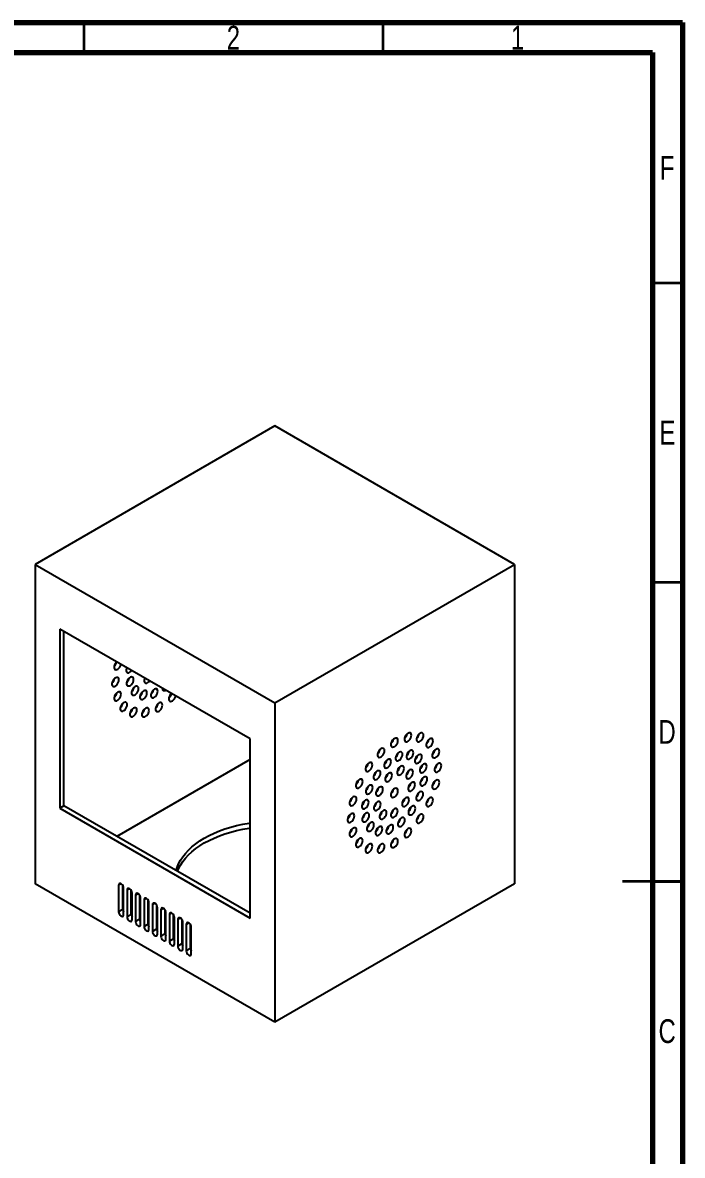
# Model space of a CAD drawing. Header units: millimetres. Extents: x 15 to 415, y 5 to 292.
# Drawn here: x 304.7 to 415, y 102.7 to 292 of the extents above; entities that cross this region are included whole.
import ezdxf

# ---------------------------------------------------------------- set-up
doc = ezdxf.new("R2010")
doc.units = ezdxf.units.MM
doc.styles.add('SLDTEXTSTYLE0', font='TXT', dxfattribs={"width": 0.75})

msp = doc.modelspace()

# ---------------------------------------------------------------- linework, layer by layer
at = {"color": 7, "linetype": 'Continuous', "lineweight": 70}
for p, q in [((15, 292), (415, 292)), ((415, 292), (415, 5)), ((20, 287), (410, 287)), ((410, 287), (410, 10))]:
    msp.add_line(p, q, dxfattribs=at)
at = {"color": 7, "linetype": 'Continuous', "lineweight": 35}
for p, q in [((315, 287), (315, 292)), ((365, 287), (365, 292)), ((410, 248.5), (415, 248.5)), ((410, 198.5), (415, 198.5)), ((415, 148.5), (405, 148.5)), ((410, 148.5), (415, 148.5))]:
    msp.add_line(p, q, dxfattribs=at)
at = {"color": 7, "linetype": 'Continuous', "lineweight": 25}
for p, q in [((346.8841, 224.6021), (306.8147, 201.4705)), ((386.9535, 201.4705), (346.8841, 224.6021)), ((306.8147, 201.4705), (346.8841, 178.339)), ((306.8147, 201.4705), (306.8147, 148.1232)), ((346.8841, 178.339), (386.9535, 201.4705)), ((386.9535, 201.4705), (386.9535, 148.1232)), ((310.9395, 190.6708), (310.9395, 160.731)), ((342.7593, 172.3016), (310.9395, 190.6708)), ((311.6466, 161.1392), (311.6466, 190.2626)), ((346.8841, 178.339), (346.8841, 124.9916)), ((342.7593, 142.3618), (342.7593, 172.3016)), ((342.7593, 168.8737), (320.5039, 156.0259)), ((311.6466, 161.1392), (310.9395, 160.731)), ((342.7593, 143.1782), (311.6466, 161.1392)), ((363.8179, 161.4792), (363.7268, 161.5318)), ((310.9395, 160.731), (342.7593, 142.3618)), ((366.4628, 159.9523), (366.3554, 160.0143)), ((346.8841, 124.9916), (306.8147, 148.1232)), ((321.1926, 148.1015), (320.776, 147.861)), ((320.776, 147.861), (320.776, 143.4254)), ((321.4831, 143.8336), (321.4831, 147.7973)), ((386.9535, 148.1232), (346.8841, 124.9916)), ((321.609, 142.9445), (321.609, 147.3801)), ((322.6068, 147.285), (322.1902, 147.0446)), ((322.1902, 147.0446), (322.1902, 142.609)), ((322.8973, 143.0172), (322.8973, 146.9809)), ((323.0233, 142.1281), (323.0233, 146.5637)), ((324.021, 146.4686), (323.6044, 146.2282)), ((323.6044, 146.2282), (323.6044, 141.7925)), ((324.3116, 142.2007), (324.3116, 146.1645)), ((324.4375, 141.3117), (324.4375, 145.7473)), ((325.4352, 145.6522), (325.0187, 145.4117)), ((325.0187, 145.4117), (325.0187, 140.9761)), ((325.7258, 141.3843), (325.7258, 145.3481)), ((325.8517, 140.4952), (325.8517, 144.9309)), ((326.8495, 144.8358), (326.4329, 144.5953)), ((326.4329, 144.5953), (326.4329, 140.1597)), ((327.14, 140.5679), (327.14, 144.5317)), ((327.2659, 139.6788), (327.2659, 144.1144)), ((328.2637, 144.0194), (327.8471, 143.7789)), ((321.4831, 143.8336), (320.776, 143.4254)), ((322.8973, 143.0172), (322.1902, 142.609)), ((324.3116, 142.2007), (323.6044, 141.7925)), ((327.8471, 143.7789), (327.8471, 139.3433)), ((328.5542, 139.7515), (328.5542, 143.7153)), ((328.6801, 138.8624), (328.6801, 143.298)), ((329.6779, 143.203), (329.2613, 142.9625)), ((329.2613, 142.9625), (329.2613, 138.5269)), ((329.9684, 138.9351), (329.9684, 142.8989)), ((330.0943, 138.046), (330.0943, 142.4816)), ((331.0921, 142.3866), (330.6755, 142.1461)), ((330.6755, 142.1461), (330.6755, 137.7105)), ((331.3826, 138.1187), (331.3826, 142.0825)), ((325.7258, 141.3843), (325.0187, 140.9761)), ((327.14, 140.5679), (326.4329, 140.1597)), ((331.5085, 137.2296), (331.5085, 141.6652)), ((332.5063, 141.5702), (332.0897, 141.3297)), ((332.0897, 141.3297), (332.0897, 136.8941)), ((332.7968, 137.3023), (332.7968, 141.2661)), ((332.9227, 136.4132), (332.9227, 140.8488)), ((328.5542, 139.7515), (327.8471, 139.3433)), ((329.9684, 138.9351), (329.2613, 138.5269)), ((331.3826, 138.1187), (330.6755, 137.7105)), ((332.7968, 137.3023), (332.0897, 136.8941))]:
    msp.add_line(p, q, dxfattribs=at)
at = {"color": 7, "linetype": 'Continuous', "lineweight": 25, "flags": 128}
for points in [[(320.4325, 185.1906), (320.3016, 185.0506), (320.1643, 184.8448), (320.0653, 184.6201), (320.0136, 184.3964), (320.0136, 184.1936), (320.0653, 184.0297), (320.1643, 183.9192), (320.3016, 183.872), (320.4651, 183.8923), (320.6403, 183.9783), (320.8115, 184.1223), (320.9636, 184.3115), (321.0831, 184.5291), (321.1593, 184.7559), (321.1623, 184.7693)], [(322.1387, 184.2056), (322.0936, 184.0899), (322.0419, 183.8662), (322.0419, 183.6633), (322.0936, 183.4994), (322.1926, 183.3889), (322.3299, 183.3417), (322.4934, 183.362), (322.6686, 183.448), (322.8398, 183.592), (322.958, 183.7326)], [(322.0505, 183.9232), (322.1327, 184.0002), (322.2509, 184.1408)], [(320.8295, 182.1707), (320.8033, 182.3562), (320.7271, 182.4949), (320.6077, 182.5746), (320.4555, 182.5882), (320.2843, 182.5345), (320.1091, 182.4183), (319.9456, 182.2498), (319.8083, 182.044), (319.7094, 181.8193), (319.6576, 181.5956), (319.6576, 181.3928), (319.7094, 181.2288), (319.8083, 181.1184), (319.9456, 181.0712), (320.1091, 181.0915), (320.2843, 181.1774), (320.4555, 181.3214), (320.6077, 181.5107), (320.7271, 181.7283), (320.8033, 181.955), (320.8295, 182.1707)], [(323.2896, 182.2566), (323.2634, 182.442), (323.1872, 182.5808), (323.0677, 182.6605), (322.9156, 182.6741), (322.7444, 182.6204), (322.5692, 182.5041), (322.4057, 182.3356), (322.2684, 182.1299), (322.1694, 181.9052), (322.1177, 181.6815), (322.1177, 181.4786), (322.1694, 181.3147), (322.2684, 181.2042), (322.4057, 181.157), (322.5692, 181.1773), (322.7444, 181.2633), (322.9156, 181.4073), (323.0677, 181.5965), (323.1872, 181.8142), (323.2634, 182.0409), (323.2896, 182.2566)], [(325.1336, 182.4767), (325.0935, 182.3723), (325.0417, 182.1486), (325.0417, 181.9457), (325.0935, 181.7818), (325.1924, 181.6713), (325.3297, 181.6241), (325.4932, 181.6444), (325.6684, 181.7304), (325.8396, 181.8744), (325.9505, 182.0051)], [(325.0503, 182.2056), (325.1325, 182.2826), (325.2434, 182.4133)], [(321.1855, 179.7809), (321.1593, 179.9663), (321.0831, 180.1051), (320.9636, 180.1848), (320.8115, 180.1984), (320.6403, 180.1447), (320.4651, 180.0284), (320.3016, 179.8599), (320.1643, 179.6542), (320.0653, 179.4295), (320.0136, 179.2058), (320.0136, 179.0029), (320.0653, 178.839), (320.1643, 178.7285), (320.3016, 178.6813), (320.4651, 178.7016), (320.6403, 178.7876), (320.8115, 178.9316), (320.9636, 179.1208), (321.0831, 179.3385), (321.1593, 179.5652), (321.1855, 179.7809)], [(324.0982, 180.698), (324.072, 180.8835), (323.9958, 181.0222), (323.8763, 181.1019), (323.7242, 181.1155), (323.5529, 181.0618), (323.3778, 180.9455), (323.2143, 180.7771), (323.0769, 180.5713), (322.978, 180.3466), (322.9262, 180.1229), (322.9262, 179.9201), (322.978, 179.7561), (323.0769, 179.6457), (323.2143, 179.5985), (323.3778, 179.6188), (323.5529, 179.7047), (323.7242, 179.8487), (323.8763, 180.0379), (323.9958, 180.2556), (324.072, 180.4823), (324.0982, 180.698)], [(325.5164, 180.0029), (325.4902, 180.1883), (325.414, 180.3271), (325.2945, 180.4068), (325.1424, 180.4204), (324.9711, 180.3667), (324.796, 180.2504), (324.6325, 180.0819), (324.4951, 179.8762), (324.3962, 179.6515), (324.3444, 179.4277), (324.3444, 179.2249), (324.3962, 179.061), (324.4951, 178.9505), (324.6325, 178.9033), (324.796, 178.9236), (324.9711, 179.0096), (325.1424, 179.1536), (325.2945, 179.3428), (325.414, 179.5605), (325.4902, 179.7872), (325.5164, 180.0029)], [(327.3283, 180.277), (327.3021, 180.4624), (327.2259, 180.6012), (327.1064, 180.6809), (326.9543, 180.6945), (326.7831, 180.6408), (326.6079, 180.5245), (326.4444, 180.356), (326.3071, 180.1503), (326.2081, 179.9256), (326.1563, 179.7018), (326.1563, 179.499), (326.2081, 179.3351), (326.3071, 179.2246), (326.4444, 179.1774), (326.6079, 179.1977), (326.7831, 179.2837), (326.9543, 179.4277), (327.1064, 179.6169), (327.2259, 179.8345), (327.3021, 180.0613), (327.3283, 180.277)], [(328.0799, 180.7758), (328.0862, 180.7006), (328.1379, 180.5367), (328.2369, 180.4262), (328.3742, 180.379), (328.5377, 180.3993), (328.6494, 180.4471)], [(329.5983, 179.8993), (329.4662, 179.7583), (329.3289, 179.5525), (329.2299, 179.3278), (329.1782, 179.1041), (329.1782, 178.9013), (329.2299, 178.7373), (329.3289, 178.6269), (329.4662, 178.5797), (329.6297, 178.6), (329.8049, 178.6859), (329.9761, 178.8299), (330.1282, 179.0191), (330.2477, 179.2368), (330.3239, 179.4635), (330.3273, 179.4785)], [(322.2186, 178.036), (322.1924, 178.2214), (322.1162, 178.3602), (321.9967, 178.4399), (321.8446, 178.4535), (321.6733, 178.3998), (321.4982, 178.2835), (321.3347, 178.115), (321.1973, 177.9093), (321.0984, 177.6846), (321.0466, 177.4609), (321.0466, 177.258), (321.0984, 177.0941), (321.1973, 176.9836), (321.3347, 176.9364), (321.4982, 176.9567), (321.6733, 177.0427), (321.8446, 177.1867), (321.9967, 177.3759), (322.1162, 177.5936), (322.1924, 177.8203), (322.2186, 178.036)], [(328.1026, 177.9707), (328.0764, 178.1562), (328.0002, 178.2949), (327.8807, 178.3746), (327.7286, 178.3882), (327.5574, 178.3345), (327.3822, 178.2182), (327.2187, 178.0497), (327.0814, 177.844), (326.9824, 177.6193), (326.9307, 177.3956), (326.9307, 177.1928), (326.9824, 177.0288), (327.0814, 176.9184), (327.2187, 176.8712), (327.3822, 176.8915), (327.5574, 176.9774), (327.7286, 177.1214), (327.8807, 177.3106), (328.0002, 177.5283), (328.0764, 177.755), (328.1026, 177.9707)], [(323.8276, 177.1068), (323.8014, 177.2923), (323.7252, 177.431), (323.6057, 177.5107), (323.4536, 177.5243), (323.2824, 177.4706), (323.1072, 177.3543), (322.9437, 177.1858), (322.8064, 176.9801), (322.7074, 176.7554), (322.6557, 176.5317), (322.6557, 176.3288), (322.7074, 176.1649), (322.8064, 176.0544), (322.9437, 176.0073), (323.1072, 176.0276), (323.2824, 176.1135), (323.4536, 176.2575), (323.6057, 176.4467), (323.7252, 176.6644), (323.8014, 176.8911), (323.8276, 177.1068)], [(325.8551, 177.0843), (325.8289, 177.2698), (325.7527, 177.4085), (325.6332, 177.4882), (325.4811, 177.5018), (325.3099, 177.4481), (325.1347, 177.3318), (324.9712, 177.1633), (324.8339, 176.9576), (324.7349, 176.7329), (324.6832, 176.5092), (324.6832, 176.3064), (324.7349, 176.1424), (324.8339, 176.032), (324.9712, 175.9848), (325.1347, 176.0051), (325.3099, 176.091), (325.4811, 176.235), (325.6332, 176.4242), (325.7527, 176.6419), (325.8289, 176.8686), (325.8551, 177.0843)], [(367.4649, 172.0447), (367.4387, 172.2302), (367.3625, 172.3689), (367.243, 172.4486), (367.0909, 172.4622), (366.9196, 172.4085), (366.7445, 172.2922), (366.581, 172.1237), (366.4437, 171.918), (366.3447, 171.6933), (366.2929, 171.4696), (366.2929, 171.2667), (366.3447, 171.1028), (366.4437, 170.9923), (366.581, 170.9452), (366.7445, 170.9654), (366.9196, 171.0514), (367.0909, 171.1954), (367.243, 171.3846), (367.3625, 171.6023), (367.4387, 171.829), (367.4649, 172.0447)], [(369.7124, 172.9311), (369.6862, 173.1165), (369.61, 173.2553), (369.4905, 173.335), (369.3384, 173.3486), (369.1671, 173.2949), (368.992, 173.1786), (368.8285, 173.0101), (368.6912, 172.8044), (368.5922, 172.5797), (368.5404, 172.356), (368.5404, 172.1531), (368.5922, 171.9892), (368.6912, 171.8787), (368.8285, 171.8315), (368.992, 171.8518), (369.1671, 171.9378), (369.3384, 172.0818), (369.4905, 172.271), (369.61, 172.4887), (369.6862, 172.7154), (369.7124, 172.9311)], [(371.7399, 172.9086), (371.7137, 173.0941), (371.6375, 173.2328), (371.518, 173.3125), (371.3659, 173.3261), (371.1947, 173.2724), (371.0195, 173.1561), (370.856, 172.9876), (370.7187, 172.7819), (370.6197, 172.5572), (370.5679, 172.3335), (370.5679, 172.1306), (370.6197, 171.9667), (370.7187, 171.8562), (370.856, 171.8091), (371.0195, 171.8293), (371.1947, 171.9153), (371.3659, 172.0593), (371.518, 172.2485), (371.6375, 172.4662), (371.7137, 172.6929), (371.7399, 172.9086)], [(373.3489, 171.9794), (373.3227, 172.1649), (373.2465, 172.3036), (373.127, 172.3833), (372.9749, 172.3969), (372.8037, 172.3432), (372.6285, 172.2269), (372.465, 172.0585), (372.3277, 171.8527), (372.2287, 171.628), (372.177, 171.4043), (372.177, 171.2015), (372.2287, 171.0375), (372.3277, 170.9271), (372.465, 170.8799), (372.6285, 170.9002), (372.8037, 170.9861), (372.9749, 171.1301), (373.127, 171.3193), (373.2465, 171.537), (373.3227, 171.7637), (373.3489, 171.9794)], [(365.2174, 170.3362), (365.1912, 170.5216), (365.115, 170.6604), (364.9955, 170.7401), (364.8434, 170.7537), (364.6721, 170.7), (364.497, 170.5837), (364.3335, 170.4152), (364.1962, 170.2095), (364.0972, 169.9848), (364.0454, 169.7611), (364.0454, 169.5582), (364.0972, 169.3943), (364.1962, 169.2838), (364.3335, 169.2366), (364.497, 169.2569), (364.6721, 169.3429), (364.8434, 169.4869), (364.9955, 169.6761), (365.115, 169.8938), (365.1912, 170.1205), (365.2174, 170.3362)], [(370.0511, 170.0125), (370.0249, 170.198), (369.9487, 170.3367), (369.8292, 170.4165), (369.6771, 170.4301), (369.5059, 170.3763), (369.3307, 170.2601), (369.1672, 170.0916), (369.0299, 169.8858), (368.9309, 169.6611), (368.8792, 169.4374), (368.8792, 169.2346), (368.9309, 169.0706), (369.0299, 168.9602), (369.1672, 168.913), (369.3307, 168.9333), (369.5059, 169.0192), (369.6771, 169.1632), (369.8292, 169.3525), (369.9487, 169.5701), (370.0249, 169.7969), (370.0511, 170.0125)], [(374.382, 170.2345), (374.3558, 170.42), (374.2796, 170.5587), (374.1601, 170.6384), (374.008, 170.652), (373.8367, 170.5983), (373.6616, 170.482), (373.4981, 170.3135), (373.3608, 170.1078), (373.2618, 169.8831), (373.21, 169.6594), (373.21, 169.4566), (373.2618, 169.2926), (373.3608, 169.1822), (373.4981, 169.135), (373.6616, 169.1553), (373.8367, 169.2412), (374.008, 169.3852), (374.1601, 169.5744), (374.2796, 169.7921), (374.3558, 170.0188), (374.382, 170.2345)], [(366.3094, 168.5368), (366.2832, 168.7223), (366.207, 168.861), (366.0875, 168.9407), (365.9354, 168.9543), (365.7642, 168.9006), (365.589, 168.7844), (365.4255, 168.6159), (365.2882, 168.4101), (365.1892, 168.1854), (365.1374, 167.9617), (365.1374, 167.7589), (365.1892, 167.5949), (365.2882, 167.4845), (365.4255, 167.4373), (365.589, 167.4576), (365.7642, 167.5435), (365.9354, 167.6875), (366.0875, 167.8768), (366.207, 168.0944), (366.2832, 168.3211), (366.3094, 168.5368)], [(368.2392, 169.7384), (368.213, 169.9239), (368.1368, 170.0626), (368.0173, 170.1424), (367.8652, 170.156), (367.694, 170.1022), (367.5188, 169.986), (367.3553, 169.8175), (367.218, 169.6117), (367.119, 169.387), (367.0672, 169.1633), (367.0672, 168.9605), (367.119, 168.7965), (367.218, 168.6861), (367.3553, 168.6389), (367.5188, 168.6592), (367.694, 168.7451), (367.8652, 168.8891), (368.0173, 169.0784), (368.1368, 169.296), (368.213, 169.5228), (368.2392, 169.7384)], [(371.4693, 169.3174), (371.4431, 169.5028), (371.3669, 169.6416), (371.2474, 169.7213), (371.0953, 169.7349), (370.9241, 169.6812), (370.7489, 169.5649), (370.5854, 169.3964), (370.4481, 169.1907), (370.3491, 168.966), (370.2974, 168.7423), (370.2974, 168.5394), (370.3491, 168.3755), (370.4481, 168.265), (370.5854, 168.2178), (370.7489, 168.2381), (370.9241, 168.3241), (371.0953, 168.4681), (371.2474, 168.6573), (371.3669, 168.875), (371.4431, 169.1017), (371.4693, 169.3174)], [(363.1899, 167.9728), (363.1637, 168.1582), (363.0875, 168.297), (362.968, 168.3767), (362.8159, 168.3903), (362.6446, 168.3366), (362.4695, 168.2203), (362.306, 168.0518), (362.1687, 167.8461), (362.0697, 167.6214), (362.0179, 167.3977), (362.0179, 167.1948), (362.0697, 167.0309), (362.1687, 166.9204), (362.306, 166.8732), (362.4695, 166.8935), (362.6446, 166.9795), (362.8159, 167.1235), (362.968, 167.3127), (363.0875, 167.5304), (363.1637, 167.7571), (363.1899, 167.9728)], [(364.5555, 166.5906), (364.5293, 166.7761), (364.4531, 166.9148), (364.3336, 166.9946), (364.1815, 167.0082), (364.0103, 166.9544), (363.8351, 166.8382), (363.6716, 166.6697), (363.5343, 166.4639), (363.4353, 166.2392), (363.3835, 166.0155), (363.3835, 165.8127), (363.4353, 165.6487), (363.5343, 165.5383), (363.6716, 165.4911), (363.8351, 165.5114), (364.0103, 165.5973), (364.1815, 165.7413), (364.3336, 165.9306), (364.4531, 166.1482), (364.5293, 166.375), (364.5555, 166.5906)], [(366.493, 166.2517), (366.4669, 166.4371), (366.3906, 166.5759), (366.2712, 166.6556), (366.1191, 166.6692), (365.9478, 166.6155), (365.7727, 166.4992), (365.6092, 166.3307), (365.4718, 166.125), (365.3729, 165.9003), (365.3211, 165.6766), (365.3211, 165.4737), (365.3729, 165.3098), (365.4718, 165.1993), (365.6092, 165.1521), (365.7727, 165.1724), (365.9478, 165.2584), (366.1191, 165.4024), (366.2712, 165.5916), (366.3906, 165.8093), (366.4669, 166.036), (366.493, 166.2517)], [(368.4831, 167.381), (368.4569, 167.5665), (368.3807, 167.7052), (368.2612, 167.7849), (368.1091, 167.7985), (367.9379, 167.7448), (367.7627, 167.6285), (367.5992, 167.46), (367.4619, 167.2543), (367.3629, 167.0296), (367.3112, 166.8059), (367.3112, 166.6031), (367.3629, 166.4391), (367.4619, 166.3287), (367.5992, 166.2815), (367.7627, 166.3018), (367.9379, 166.3877), (368.1091, 166.5317), (368.2612, 166.7209), (368.3807, 166.9386), (368.4569, 167.1653), (368.4831, 167.381)], [(369.9967, 166.7627), (369.9705, 166.9482), (369.8943, 167.0869), (369.7749, 167.1666), (369.6227, 167.1802), (369.4515, 167.1265), (369.2763, 167.0102), (369.1128, 166.8417), (368.9755, 166.636), (368.8766, 166.4113), (368.8248, 166.1876), (368.8248, 165.9848), (368.8766, 165.8208), (368.9755, 165.7104), (369.1128, 165.6632), (369.2763, 165.6835), (369.4515, 165.7694), (369.6227, 165.9134), (369.7749, 166.1026), (369.8943, 166.3203), (369.9705, 166.547), (369.9967, 166.7627)], [(372.2779, 167.7588), (372.2517, 167.9443), (372.1755, 168.083), (372.056, 168.1627), (371.9039, 168.1763), (371.7326, 168.1226), (371.5575, 168.0063), (371.394, 167.8379), (371.2566, 167.6321), (371.1577, 167.4074), (371.1059, 167.1837), (371.1059, 166.9809), (371.1577, 166.8169), (371.2566, 166.7065), (371.394, 166.6593), (371.5575, 166.6796), (371.7326, 166.7655), (371.9039, 166.9095), (372.056, 167.0987), (372.1755, 167.3164), (372.2517, 167.5431), (372.2779, 167.7588)], [(374.7379, 167.8447), (374.7118, 168.0301), (374.6355, 168.1689), (374.5161, 168.2486), (374.364, 168.2622), (374.1927, 168.2085), (374.0176, 168.0922), (373.8541, 167.9237), (373.7167, 167.718), (373.6178, 167.4933), (373.566, 167.2696), (373.566, 167.0667), (373.6178, 166.9028), (373.7167, 166.7923), (373.8541, 166.7451), (374.0176, 166.7654), (374.1927, 166.8514), (374.364, 166.9954), (374.5161, 167.1846), (374.6355, 167.4023), (374.7118, 167.629), (374.7379, 167.8447)], [(361.5808, 165.1859), (361.5547, 165.3713), (361.4784, 165.5101), (361.359, 165.5898), (361.2069, 165.6034), (361.0356, 165.5497), (360.8605, 165.4334), (360.6969, 165.2649), (360.5596, 165.0591), (360.4607, 164.8344), (360.4089, 164.6107), (360.4089, 164.4079), (360.4607, 164.244), (360.5596, 164.1335), (360.6969, 164.0863), (360.8605, 164.1066), (361.0356, 164.1926), (361.2069, 164.3366), (361.359, 164.5258), (361.4784, 164.7434), (361.5547, 164.9702), (361.5808, 165.1859)], [(370.3257, 164.6861), (370.2995, 164.8715), (370.2233, 165.0103), (370.1038, 165.09), (369.9517, 165.1036), (369.7804, 165.0499), (369.6053, 164.9336), (369.4418, 164.7651), (369.3045, 164.5594), (369.2055, 164.3347), (369.1537, 164.1109), (369.1537, 163.9081), (369.2055, 163.7442), (369.3045, 163.6337), (369.4418, 163.5865), (369.6053, 163.6068), (369.7804, 163.6928), (369.9517, 163.8368), (370.1038, 164.026), (370.2233, 164.2437), (370.2995, 164.4704), (370.3257, 164.6861)], [(372.3537, 165.5741), (372.3275, 165.7596), (372.2513, 165.8983), (372.1318, 165.978), (371.9797, 165.9916), (371.8085, 165.9379), (371.6333, 165.8217), (371.4698, 165.6532), (371.3325, 165.4474), (371.2335, 165.2227), (371.1817, 164.999), (371.1817, 164.7962), (371.2335, 164.6322), (371.3325, 164.5218), (371.4698, 164.4746), (371.6333, 164.4949), (371.8085, 164.5808), (371.9797, 164.7248), (372.1318, 164.9141), (372.2513, 165.1317), (372.3275, 165.3584), (372.3537, 165.5741)], [(374.382, 165.0438), (374.3558, 165.2293), (374.2796, 165.3681), (374.1601, 165.4478), (374.008, 165.4614), (373.8367, 165.4076), (373.6616, 165.2914), (373.4981, 165.1229), (373.3608, 164.9171), (373.2618, 164.6924), (373.21, 164.4687), (373.21, 164.2659), (373.2618, 164.102), (373.3608, 163.9915), (373.4981, 163.9443), (373.6616, 163.9646), (373.8367, 164.0506), (374.008, 164.1945), (374.1601, 164.3838), (374.2796, 164.6014), (374.3558, 164.8282), (374.382, 165.0438)], [(363.2445, 164.1962), (363.2183, 164.3816), (363.1421, 164.5204), (363.0227, 164.6001), (362.8705, 164.6137), (362.6993, 164.56), (362.5241, 164.4437), (362.3606, 164.2752), (362.2233, 164.0694), (362.1244, 163.8447), (362.0726, 163.621), (362.0726, 163.4182), (362.1244, 163.2543), (362.2233, 163.1438), (362.3606, 163.0966), (362.5241, 163.1169), (362.6993, 163.2029), (362.8705, 163.3468), (363.0227, 163.5361), (363.1421, 163.7537), (363.2183, 163.9805), (363.2445, 164.1962)], [(364.9577, 163.9031), (364.9315, 164.0886), (364.8553, 164.2273), (364.7358, 164.307), (364.5837, 164.3206), (364.4125, 164.2669), (364.2373, 164.1506), (364.0738, 163.9822), (363.9365, 163.7764), (363.8375, 163.5517), (363.7858, 163.328), (363.7858, 163.1252), (363.8375, 162.9612), (363.9365, 162.8508), (364.0738, 162.8036), (364.2373, 162.8239), (364.4125, 162.9098), (364.5837, 163.0538), (364.7358, 163.243), (364.8553, 163.4607), (364.9315, 163.6874), (364.9577, 163.9031)], [(367.4649, 163.646), (367.4387, 163.8315), (367.3625, 163.9702), (367.243, 164.0499), (367.0909, 164.0635), (366.9196, 164.0098), (366.7445, 163.8935), (366.581, 163.7251), (366.4437, 163.5193), (366.3447, 163.2946), (366.2929, 163.0709), (366.2929, 162.8681), (366.3447, 162.7041), (366.4437, 162.5937), (366.581, 162.5465), (366.7445, 162.5668), (366.9196, 162.6527), (367.0909, 162.7967), (367.243, 162.9859), (367.3625, 163.2036), (367.4387, 163.4303), (367.4649, 163.646)], [(371.6852, 163.0959), (371.659, 163.2813), (371.5828, 163.4201), (371.4634, 163.4998), (371.3112, 163.5134), (371.14, 163.4597), (370.9648, 163.3434), (370.8013, 163.1749), (370.664, 162.9692), (370.5651, 162.7445), (370.5133, 162.5208), (370.5133, 162.3179), (370.5651, 162.154), (370.664, 162.0435), (370.8013, 161.9963), (370.9648, 162.0166), (371.14, 162.1026), (371.3112, 162.2466), (371.4634, 162.4358), (371.5828, 162.6535), (371.659, 162.8802), (371.6852, 163.0959)], [(360.5478, 162.2482), (360.5216, 162.4337), (360.4454, 162.5724), (360.3259, 162.6521), (360.1738, 162.6657), (360.0025, 162.612), (359.8274, 162.4957), (359.6639, 162.3272), (359.5266, 162.1215), (359.4276, 161.8968), (359.3758, 161.6731), (359.3758, 161.4702), (359.4276, 161.3063), (359.5266, 161.1958), (359.6639, 161.1487), (359.8274, 161.1689), (360.0025, 161.2549), (360.1738, 161.3989), (360.3259, 161.5881), (360.4454, 161.8058), (360.5216, 162.0325), (360.5478, 162.2482)], [(362.5761, 161.7179), (362.5499, 161.9034), (362.4737, 162.0421), (362.3542, 162.1218), (362.2021, 162.1354), (362.0308, 162.0817), (361.8557, 161.9654), (361.6922, 161.797), (361.5548, 161.5912), (361.4559, 161.3665), (361.4041, 161.1428), (361.4041, 160.94), (361.4559, 160.776), (361.5548, 160.6656), (361.6922, 160.6184), (361.8557, 160.6387), (362.0308, 160.7246), (362.2021, 160.8686), (362.3542, 161.0578), (362.4737, 161.2755), (362.5499, 161.5022), (362.5761, 161.7179)], [(364.5955, 161.4343), (364.5693, 161.6197), (364.4931, 161.7585), (364.3736, 161.8382), (364.2215, 161.8518), (364.0503, 161.7981), (363.8751, 161.6818), (363.7116, 161.5133), (363.5743, 161.3076), (363.4753, 161.0829), (363.4236, 160.8591), (363.4236, 160.6563), (363.4753, 160.4924), (363.5743, 160.3819), (363.7116, 160.3347), (363.8751, 160.355), (364.0503, 160.441), (364.2215, 160.585), (364.3736, 160.7742), (364.4931, 160.9919), (364.5693, 161.2186), (364.5955, 161.4343)], [(369.316, 162.1228), (369.2898, 162.3082), (369.2136, 162.447), (369.0941, 162.5267), (368.942, 162.5403), (368.7708, 162.4866), (368.5956, 162.3703), (368.4321, 162.2018), (368.2948, 161.9961), (368.1958, 161.7714), (368.1441, 161.5477), (368.1441, 161.3448), (368.1958, 161.1809), (368.2948, 161.0704), (368.4321, 161.0232), (368.5956, 161.0435), (368.7708, 161.1295), (368.942, 161.2735), (369.0941, 161.4627), (369.2136, 161.6804), (369.2898, 161.9071), (369.316, 162.1228)], [(370.3743, 160.7014), (370.3481, 160.8869), (370.2719, 161.0256), (370.1524, 161.1053), (370.0003, 161.1189), (369.829, 161.0652), (369.6539, 160.9489), (369.4904, 160.7804), (369.353, 160.5747), (369.2541, 160.35), (369.2023, 160.1263), (369.2023, 159.9235), (369.2541, 159.7595), (369.353, 159.6491), (369.4904, 159.6019), (369.6539, 159.6222), (369.829, 159.7081), (370.0003, 159.8521), (370.1524, 160.0413), (370.2719, 160.259), (370.3481, 160.4857), (370.3743, 160.7014)], [(373.3489, 162.1062), (373.3227, 162.2916), (373.2465, 162.4304), (373.127, 162.5101), (372.9749, 162.5237), (372.8037, 162.47), (372.6285, 162.3537), (372.465, 162.1852), (372.3277, 161.9795), (372.2287, 161.7548), (372.177, 161.5311), (372.177, 161.3282), (372.2287, 161.1643), (372.3277, 161.0538), (372.465, 161.0066), (372.6285, 161.0269), (372.8037, 161.1129), (372.9749, 161.2569), (373.127, 161.4461), (373.2465, 161.6638), (373.3227, 161.8905), (373.3489, 162.1062)], [(360.1918, 159.4474), (360.1656, 159.6328), (360.0894, 159.7716), (359.9699, 159.8513), (359.8178, 159.8649), (359.6466, 159.8112), (359.4714, 159.6949), (359.3079, 159.5264), (359.1706, 159.3207), (359.0716, 159.096), (359.0199, 158.8722), (359.0199, 158.6694), (359.0716, 158.5055), (359.1706, 158.395), (359.3079, 158.3478), (359.4714, 158.3681), (359.6466, 158.4541), (359.8178, 158.5981), (359.9699, 158.7873), (360.0894, 159.0049), (360.1656, 159.2317), (360.1918, 159.4474)], [(362.6519, 159.5332), (362.6257, 159.7187), (362.5495, 159.8574), (362.43, 159.9371), (362.2779, 159.9507), (362.1067, 159.897), (361.9315, 159.7807), (361.768, 159.6123), (361.6307, 159.4065), (361.5317, 159.1818), (361.48, 158.9581), (361.48, 158.7553), (361.5317, 158.5913), (361.6307, 158.4809), (361.768, 158.4337), (361.9315, 158.454), (362.1067, 158.5399), (362.2779, 158.6839), (362.43, 158.8731), (362.5495, 159.0908), (362.6257, 159.3175), (362.6519, 159.5332)], [(365.5759, 160.0003), (365.5497, 160.1858), (365.4735, 160.3245), (365.354, 160.4042), (365.2019, 160.4178), (365.0307, 160.3641), (364.8555, 160.2478), (364.692, 160.0794), (364.5547, 159.8736), (364.4557, 159.6489), (364.404, 159.4252), (364.404, 159.2224), (364.4557, 159.0584), (364.5547, 158.948), (364.692, 158.9008), (364.8555, 158.9211), (365.0307, 159.007), (365.2019, 159.151), (365.354, 159.3402), (365.4735, 159.5579), (365.5497, 159.7846), (365.5759, 160.0003)], [(367.4402, 160.2722), (367.414, 160.4577), (367.3378, 160.5964), (367.2183, 160.6762), (367.0662, 160.6898), (366.895, 160.636), (366.7198, 160.5198), (366.5563, 160.3513), (366.419, 160.1455), (366.32, 159.9208), (366.2682, 159.6971), (366.2682, 159.4943), (366.32, 159.3303), (366.419, 159.2199), (366.5563, 159.1727), (366.7198, 159.193), (366.895, 159.2789), (367.0662, 159.4229), (367.2183, 159.6122), (367.3378, 159.8298), (367.414, 160.0566), (367.4402, 160.2722)], [(368.6204, 158.7552), (368.5942, 158.9407), (368.518, 159.0794), (368.3985, 159.1591), (368.2464, 159.1727), (368.0751, 159.119), (367.9, 159.0027), (367.7365, 158.8343), (367.5992, 158.6285), (367.5002, 158.4038), (367.4484, 158.1801), (367.4484, 157.9773), (367.5002, 157.8133), (367.5992, 157.7029), (367.7365, 157.6557), (367.9, 157.676), (368.0751, 157.7619), (368.2464, 157.9059), (368.3985, 158.0951), (368.518, 158.3128), (368.5942, 158.5395), (368.6204, 158.7552)], [(371.7399, 159.3193), (371.7137, 159.5047), (371.6375, 159.6435), (371.518, 159.7232), (371.3659, 159.7368), (371.1947, 159.6831), (371.0195, 159.5668), (370.856, 159.3983), (370.7187, 159.1926), (370.6197, 158.9678), (370.5679, 158.7441), (370.5679, 158.5413), (370.6197, 158.3774), (370.7187, 158.2669), (370.856, 158.2197), (371.0195, 158.24), (371.1947, 158.326), (371.3659, 158.47), (371.518, 158.6592), (371.6375, 158.8768), (371.7137, 159.1036), (371.7399, 159.3193)], [(330.3896, 150.3191), (330.5377, 150.8168), (330.7853, 151.43), (331.1019, 152.0325), (331.4861, 152.6217), (331.9362, 153.1952), (332.4503, 153.7505), (333.0263, 154.2851), (333.6615, 154.7969), (334.3534, 155.2836), (335.099, 155.7432), (335.895, 156.1735), (336.7381, 156.573), (337.6246, 156.9397), (338.5507, 157.2722), (339.5126, 157.569), (340.506, 157.8288), (341.5268, 158.0506), (342.5704, 158.2334), (342.7593, 158.2619)], [(330.6077, 150.1932), (330.7853, 150.6134), (331.1019, 151.2159), (331.4861, 151.8052), (331.9362, 152.3787), (332.4503, 152.9339), (333.0263, 153.4686), (333.6615, 153.9804), (334.3534, 154.4671), (335.099, 154.9266), (335.895, 155.357), (336.7381, 155.7564), (337.6246, 156.1232), (338.5507, 156.4556), (339.5126, 156.7524), (340.506, 157.0123), (341.5268, 157.2341), (342.5704, 157.4168), (342.7593, 157.4454)], [(360.5478, 157.0575), (360.5216, 157.243), (360.4454, 157.3817), (360.3259, 157.4615), (360.1738, 157.4751), (360.0025, 157.4213), (359.8274, 157.3051), (359.6639, 157.1366), (359.5266, 156.9308), (359.4276, 156.7061), (359.3758, 156.4824), (359.3758, 156.2796), (359.4276, 156.1156), (359.5266, 156.0052), (359.6639, 155.958), (359.8274, 155.9783), (360.0025, 156.0642), (360.1738, 156.2082), (360.3259, 156.3975), (360.4454, 156.6151), (360.5216, 156.8419), (360.5478, 157.0575)], [(363.4604, 157.9747), (363.4343, 158.1601), (363.358, 158.2989), (363.2386, 158.3786), (363.0865, 158.3922), (362.9152, 158.3385), (362.7401, 158.2222), (362.5766, 158.0537), (362.4392, 157.848), (362.3403, 157.6232), (362.2885, 157.3995), (362.2885, 157.1967), (362.3403, 157.0328), (362.4392, 156.9223), (362.5766, 156.8751), (362.7401, 156.8954), (362.9152, 156.9814), (363.0865, 157.1254), (363.2386, 157.3146), (363.358, 157.5322), (363.4343, 157.759), (363.4604, 157.9747)], [(364.8786, 157.2795), (364.8525, 157.465), (364.7762, 157.6037), (364.6568, 157.6834), (364.5047, 157.697), (364.3334, 157.6433), (364.1583, 157.527), (363.9947, 157.3585), (363.8574, 157.1528), (363.7585, 156.9281), (363.7067, 156.7044), (363.7067, 156.5016), (363.7585, 156.3376), (363.8574, 156.2272), (363.9947, 156.18), (364.1583, 156.2003), (364.3334, 156.2862), (364.5047, 156.4302), (364.6568, 156.6194), (364.7762, 156.8371), (364.8525, 157.0638), (364.8786, 157.2795)], [(366.6906, 157.5536), (366.6644, 157.7391), (366.5882, 157.8778), (366.4687, 157.9575), (366.3166, 157.9711), (366.1453, 157.9174), (365.9702, 157.8011), (365.8067, 157.6326), (365.6693, 157.4269), (365.5704, 157.2022), (365.5186, 156.9785), (365.5186, 156.7757), (365.5704, 156.6117), (365.6693, 156.5013), (365.8067, 156.4541), (365.9702, 156.4744), (366.1453, 156.5603), (366.3166, 156.7043), (366.4687, 156.8935), (366.5882, 157.1112), (366.6644, 157.3379), (366.6906, 157.5536)], [(369.7124, 156.9559), (369.6862, 157.1413), (369.61, 157.2801), (369.4905, 157.3598), (369.3384, 157.3734), (369.1671, 157.3197), (368.992, 157.2034), (368.8285, 157.0349), (368.6912, 156.8292), (368.5922, 156.6044), (368.5404, 156.3807), (368.5404, 156.1779), (368.5922, 156.014), (368.6912, 155.9035), (368.8285, 155.8563), (368.992, 155.8766), (369.1671, 155.9626), (369.3384, 156.1066), (369.4905, 156.2958), (369.61, 156.5134), (369.6862, 156.7402), (369.7124, 156.9559)], [(361.5808, 155.3126), (361.5547, 155.4981), (361.4784, 155.6368), (361.359, 155.7165), (361.2069, 155.7301), (361.0356, 155.6764), (360.8605, 155.5601), (360.6969, 155.3917), (360.5596, 155.1859), (360.4607, 154.9612), (360.4089, 154.7375), (360.4089, 154.5347), (360.4607, 154.3707), (360.5596, 154.2603), (360.6969, 154.2131), (360.8605, 154.2334), (361.0356, 154.3193), (361.2069, 154.4633), (361.359, 154.6525), (361.4784, 154.8702), (361.5547, 155.0969), (361.5808, 155.3126)], [(367.4649, 155.2474), (367.4387, 155.4328), (367.3625, 155.5716), (367.243, 155.6513), (367.0909, 155.6649), (366.9196, 155.6111), (366.7445, 155.4949), (366.581, 155.3264), (366.4437, 155.1206), (366.3447, 154.8959), (366.2929, 154.6722), (366.2929, 154.4694), (366.3447, 154.3055), (366.4437, 154.195), (366.581, 154.1478), (366.7445, 154.1681), (366.9196, 154.2541), (367.0909, 154.398), (367.243, 154.5873), (367.3625, 154.8049), (367.4387, 155.0317), (367.4649, 155.2474)], [(363.1899, 154.3834), (363.1637, 154.5689), (363.0875, 154.7077), (362.968, 154.7874), (362.8159, 154.801), (362.6446, 154.7472), (362.4695, 154.631), (362.306, 154.4625), (362.1687, 154.2567), (362.0697, 154.032), (362.0179, 153.8083), (362.0179, 153.6055), (362.0697, 153.4416), (362.1687, 153.3311), (362.306, 153.2839), (362.4695, 153.3042), (362.6446, 153.3901), (362.8159, 153.5341), (362.968, 153.7234), (363.0875, 153.941), (363.1637, 154.1678), (363.1899, 154.3834)], [(365.2174, 154.361), (365.1912, 154.5464), (365.115, 154.6852), (364.9955, 154.7649), (364.8434, 154.7785), (364.6721, 154.7248), (364.497, 154.6085), (364.3335, 154.44), (364.1962, 154.2342), (364.0972, 154.0095), (364.0454, 153.7858), (364.0454, 153.583), (364.0972, 153.4191), (364.1962, 153.3086), (364.3335, 153.2614), (364.497, 153.2817), (364.6721, 153.3677), (364.8434, 153.5116), (364.9955, 153.7009), (365.115, 153.9185), (365.1912, 154.1453), (365.2174, 154.361)], [(321.609, 147.3801), (321.5839, 147.5591), (321.5116, 147.7455), (321.4008, 147.9168), (321.2649, 148.0524), (321.1202, 148.1359), (320.9843, 148.1573), (320.8735, 148.1139), (320.8011, 148.011), (320.776, 147.861)], [(323.0233, 146.5637), (322.9981, 146.7427), (322.9258, 146.9291), (322.815, 147.1004), (322.6791, 147.236), (322.5344, 147.3195), (322.3985, 147.3409), (322.2877, 147.2975), (322.2154, 147.1946), (322.1902, 147.0446)], [(324.4375, 145.7473), (324.4123, 145.9263), (324.34, 146.1127), (324.2292, 146.284), (324.0933, 146.4196), (323.9486, 146.5031), (323.8127, 146.5245), (323.7019, 146.4811), (323.6296, 146.3782), (323.6044, 146.2282)], [(325.8517, 144.9309), (325.8266, 145.1099), (325.7542, 145.2963), (325.6434, 145.4676), (325.5075, 145.6032), (325.3628, 145.6867), (325.2269, 145.7081), (325.1161, 145.6647), (325.0438, 145.5617), (325.0187, 145.4117)], [(327.2659, 144.1144), (327.2408, 144.2934), (327.1684, 144.4799), (327.0576, 144.6512), (326.9217, 144.7868), (326.7771, 144.8703), (326.6411, 144.8916), (326.5303, 144.8482), (326.458, 144.7453), (326.4329, 144.5953)], [(328.6801, 143.298), (328.655, 143.477), (328.5827, 143.6635), (328.4719, 143.8348), (328.3359, 143.9704), (328.1913, 144.0539), (328.0553, 144.0752), (327.9445, 144.0318), (327.8722, 143.9289), (327.8471, 143.7789)], [(320.776, 143.4254), (320.8011, 143.2464), (320.8735, 143.0599), (320.9843, 142.8886), (321.1202, 142.753), (321.2649, 142.6695), (321.4008, 142.6482), (321.5116, 142.6916), (321.5839, 142.7945), (321.609, 142.9445)], [(322.1902, 142.609), (322.2154, 142.4299), (322.2877, 142.2435), (322.3985, 142.0722), (322.5344, 141.9366), (322.6791, 141.8531), (322.815, 141.8318), (322.9258, 141.8752), (322.9981, 141.9781), (323.0233, 142.1281)], [(330.0943, 142.4816), (330.0692, 142.6606), (329.9969, 142.847), (329.8861, 143.0184), (329.7501, 143.154), (329.6055, 143.2375), (329.4696, 143.2588), (329.3587, 143.2154), (329.2864, 143.1125), (329.2613, 142.9625)], [(331.5085, 141.6652), (331.4834, 141.8442), (331.4111, 142.0306), (331.3003, 142.202), (331.1644, 142.3376), (331.0197, 142.4211), (330.8838, 142.4424), (330.773, 142.399), (330.7006, 142.2961), (330.6755, 142.1461)], [(323.6044, 141.7925), (323.6296, 141.6135), (323.7019, 141.4271), (323.8127, 141.2558), (323.9486, 141.1202), (324.0933, 141.0367), (324.2292, 141.0153), (324.34, 141.0587), (324.4123, 141.1617), (324.4375, 141.3117)], [(325.0187, 140.9761), (325.0438, 140.7971), (325.1161, 140.6107), (325.2269, 140.4394), (325.3628, 140.3038), (325.5075, 140.2203), (325.6434, 140.1989), (325.7542, 140.2423), (325.8266, 140.3452), (325.8517, 140.4952)], [(326.4329, 140.1597), (326.458, 139.9807), (326.5303, 139.7943), (326.6411, 139.623), (326.7771, 139.4874), (326.9217, 139.4039), (327.0576, 139.3825), (327.1684, 139.4259), (327.2408, 139.5288), (327.2659, 139.6788)], [(332.9227, 140.8488), (332.8976, 141.0278), (332.8253, 141.2142), (332.7145, 141.3856), (332.5786, 141.5212), (332.4339, 141.6047), (332.298, 141.626), (332.1872, 141.5826), (332.1148, 141.4797), (332.0897, 141.3297)], [(327.8471, 139.3433), (327.8722, 139.1643), (327.9445, 138.9779), (328.0553, 138.8066), (328.1913, 138.671), (328.3359, 138.5875), (328.4719, 138.5661), (328.5827, 138.6095), (328.655, 138.7124), (328.6801, 138.8624)], [(329.2613, 138.5269), (329.2864, 138.3479), (329.3587, 138.1615), (329.4696, 137.9902), (329.6055, 137.8546), (329.7501, 137.771), (329.8861, 137.7497), (329.9969, 137.7931), (330.0692, 137.896), (330.0943, 138.046)], [(330.6755, 137.7105), (330.7006, 137.5315), (330.773, 137.3451), (330.8838, 137.1737), (331.0197, 137.0381), (331.1644, 136.9546), (331.3003, 136.9333), (331.4111, 136.9767), (331.4834, 137.0796), (331.5085, 137.2296)], [(332.0897, 136.8941), (332.1148, 136.7151), (332.1872, 136.5287), (332.298, 136.3573), (332.4339, 136.2217), (332.5786, 136.1382), (332.7145, 136.1169), (332.8253, 136.1603), (332.8976, 136.2632), (332.9227, 136.4132)]]:
    msp.add_lwpolyline(points, dxfattribs=at)
at = {"color": 7, "linetype": 'Continuous', "lineweight": 25}
for centre, radius, start, end in [((319.143, 185.4709), 1.3446, 310.831702, 347.395384), ((318.7931, 182.666), 1.3375, 310.74917, 349.256206), ((321.2532, 182.7518), 1.3375, 310.74917, 349.256206), ((319.1491, 180.2761), 1.3375, 310.74917, 349.256206), ((322.0618, 181.1933), 1.3375, 310.74917, 349.256206), ((323.48, 180.4981), 1.3375, 310.74917, 349.256206), ((325.2919, 180.7722), 1.3375, 310.74917, 349.256206), ((328.3078, 180.1784), 1.3444, 310.828769, 347.465912), ((320.1822, 178.5312), 1.3375, 310.74917, 349.256206), ((326.0662, 178.466), 1.3375, 310.74917, 349.256206), ((321.7912, 177.602), 1.3375, 310.74917, 349.256206), ((323.8187, 177.5796), 1.3375, 310.74917, 349.256206), ((365.411, 172.55), 1.3566, 311.030238, 348.975139), ((367.6585, 173.4364), 1.3566, 311.030238, 348.975139), ((369.686, 173.4139), 1.3566, 311.030238, 348.975139), ((363.1635, 170.8415), 1.3566, 311.030238, 348.975139), ((371.295, 172.4848), 1.3566, 311.030238, 348.975139), ((372.3281, 170.7398), 1.3566, 311.030238, 348.975139), ((364.2555, 169.0422), 1.3566, 311.030238, 348.975139), ((366.1853, 170.2438), 1.3566, 311.030238, 348.975139), ((367.9972, 170.5179), 1.3566, 311.030238, 348.975139), ((369.4154, 169.8227), 1.3566, 311.030238, 348.975139), ((361.136, 168.4781), 1.3566, 311.030238, 348.975139), ((362.5016, 167.096), 1.3566, 311.030238, 348.975139), ((366.4292, 167.8863), 1.3566, 311.030238, 348.975139), ((367.9429, 167.268), 1.3566, 311.030238, 348.975139), ((370.224, 168.2642), 1.3566, 311.030238, 348.975139), ((372.6841, 168.35), 1.3566, 311.030238, 348.975139), ((359.527, 165.6912), 1.3566, 311.030238, 348.975139), ((364.4392, 166.757), 1.3566, 311.030238, 348.975139), ((368.2718, 165.1914), 1.3566, 311.030238, 348.975139), ((370.2998, 166.0795), 1.3566, 311.030238, 348.975139), ((372.3281, 165.5492), 1.3566, 311.030238, 348.975139), ((361.1906, 164.7015), 1.3566, 311.030238, 348.975139), ((362.9038, 164.4085), 1.3566, 311.030238, 348.975139), ((365.411, 164.1514), 1.3566, 311.030238, 348.975139), ((369.6314, 163.6012), 1.3566, 311.030238, 348.975139), ((358.4939, 162.7535), 1.3566, 311.030238, 348.975139), ((360.5222, 162.2233), 1.3566, 311.030238, 348.975139), ((362.5416, 161.9396), 1.3566, 311.030238, 348.975139), ((367.2621, 162.6281), 1.3566, 311.030238, 348.975139), ((368.3204, 161.2067), 1.3566, 311.030238, 348.975139), ((371.295, 162.6115), 1.3566, 311.030238, 348.975139), ((358.1379, 159.9527), 1.3566, 311.030238, 348.975139), ((360.598, 160.0386), 1.3566, 311.030238, 348.975139), ((363.522, 160.5057), 1.3566, 311.030238, 348.975139), ((365.3863, 160.7776), 1.3566, 311.030238, 348.975139), ((366.5665, 159.2606), 1.3566, 311.030238, 348.975139), ((369.686, 159.8246), 1.3566, 311.030238, 348.975139), ((358.4939, 157.5629), 1.3566, 311.030238, 348.975139), ((361.4066, 158.48), 1.3566, 311.030238, 348.975139), ((362.8248, 157.7848), 1.3566, 311.030238, 348.975139), ((364.6367, 158.0589), 1.3566, 311.030238, 348.975139), ((367.6585, 157.4612), 1.3566, 311.030238, 348.975139), ((359.527, 155.818), 1.3566, 311.030238, 348.975139), ((365.411, 155.7527), 1.3566, 311.030238, 348.975139), ((361.136, 154.8888), 1.3566, 311.030238, 348.975139), ((363.1635, 154.8663), 1.3566, 311.030238, 348.975139), ((322.3602, 143.8706), 0.8779, 182.419258, 211.164793), ((323.7744, 143.0542), 0.8779, 182.419258, 211.164793), ((325.1887, 142.2378), 0.8779, 182.419258, 211.164793), ((326.6029, 141.4214), 0.8779, 182.419258, 211.164793), ((328.0171, 140.605), 0.8779, 182.419258, 211.164793), ((329.4313, 139.7886), 0.8779, 182.419258, 211.164793), ((330.8455, 138.9722), 0.8779, 182.419258, 211.164793), ((332.2597, 138.1558), 0.8779, 182.419258, 211.164793), ((333.6739, 137.3394), 0.8779, 182.419258, 211.164793)]:
    msp.add_arc(centre, radius, start, end, dxfattribs=at)

# ---------------------------------------------------------------- texts
at = {"color": 7, "linetype": 'Continuous', "lineweight": 0, "char_height": 3.9687, "attachment_point": 2, "style": 'SLDTEXTSTYLE0'}
for s, insert in [('2', (339.96, 291.4716)), ('1', (387.46, 291.4716)), ('F', (412.4577, 269.7216)), ('E', (412.5078, 225.4716)), ('D', (412.4527, 175.4716)), ('C', (412.4587, 125.4716))]:
    msp.add_mtext(s, dxfattribs=dict(at, insert=insert))

doc.saveas('drawing.dxf')
